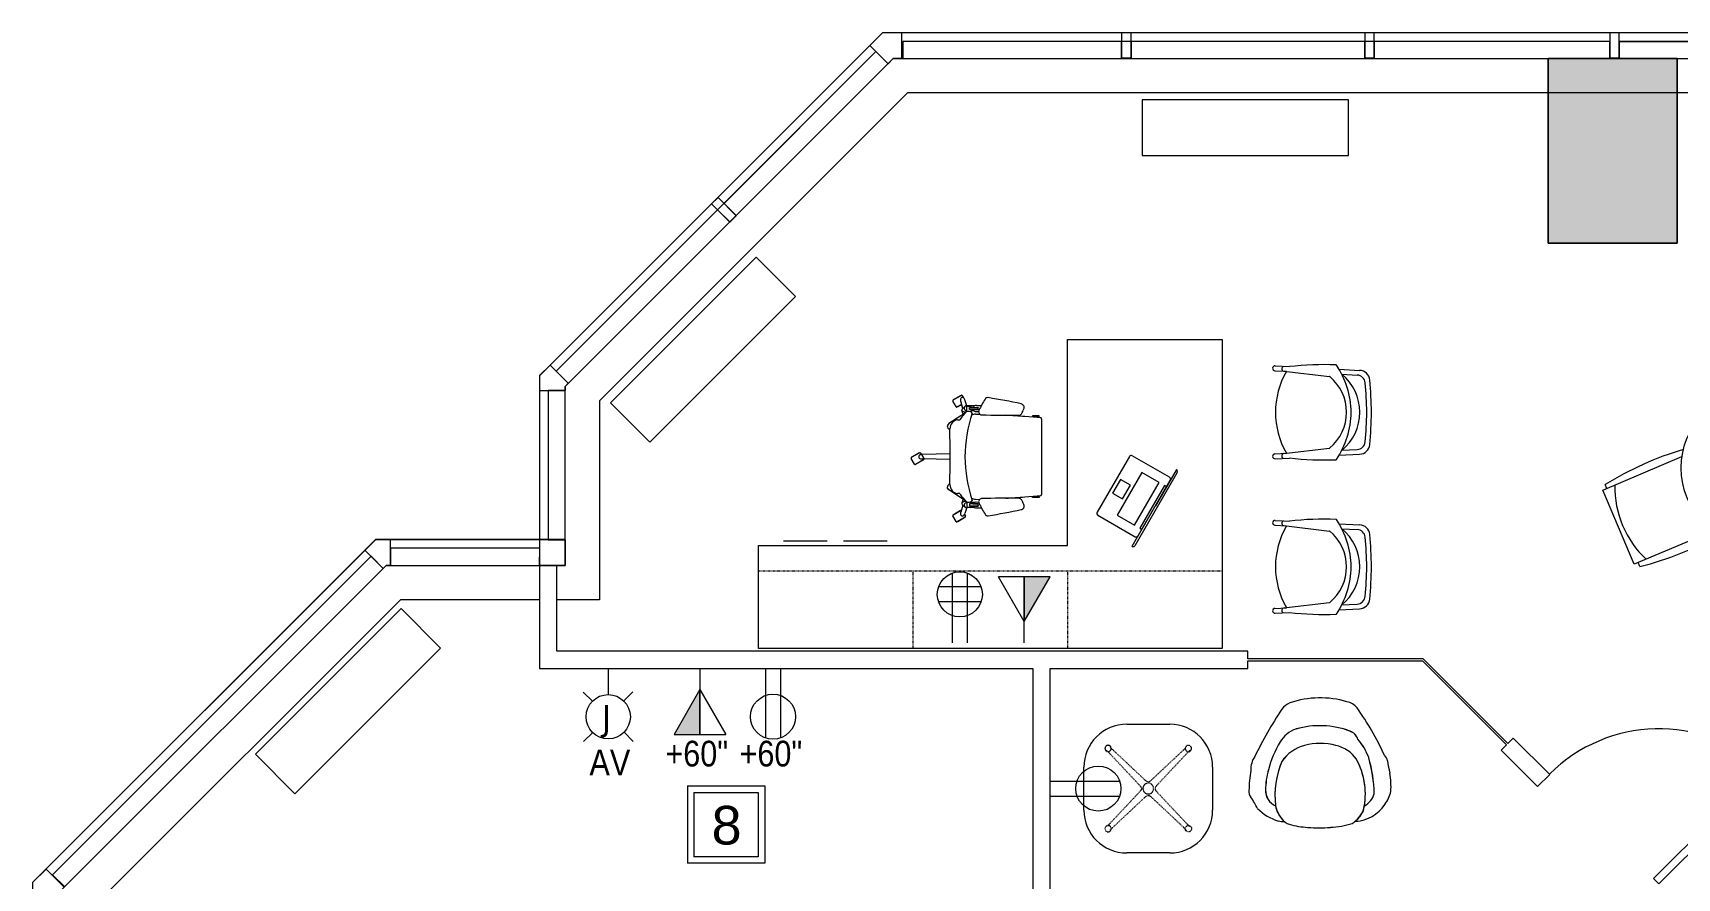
# Model space of a CAD drawing. Header units: inches. Extents: x 1 to 4591, y -953 to 1388.
# Drawn here: x 1838.8 to 2221.8, y 1190.8 to 1387.8 of the extents above; entities that cross this region are included whole.
import ezdxf

# ---------------------------------------------------------------- set-up
doc = ezdxf.new("R2010")
doc.units = ezdxf.units.IN
doc.header["$MEASUREMENT"] = 0
doc.linetypes.add('Dash', pattern=[0.25, 0.125, -0.125])
for name, color, linetype, lineweight in [('4th Floor Revit Background_dwg', 8, 'Continuous', 9), ('8309_BB$0$BB_COL_FILL', 7, 'Continuous', 9), ('A-ANNO-NOTE', 131, 'Continuous', 20), ('A-DOOR', 31, 'Continuous', 9), ('A-EXIST-GLAZ', 7, 'Continuous', 9), ('A-EXIST-WALL-INT', 7, 'Continuous', 9), ('A-FLOR', 192, 'Continuous', 13), ('A-WALL', 113, 'Continuous', 50), ('E-COMM-IDEN', 2, 'Continuous', 9), ('E-ELEC-FIXT-IDEN', 2, 'Continuous', 9), ('I-FURN', 30, 'Continuous', 9), ('I-FURN-HDLN', 30, 'Continuous', 9), ('I-WALL', 2, 'Continuous', 9), ('M-EXIST-HEAT', 7, 'Continuous', 9)]:
    doc.layers.add(name, color=color, linetype=linetype, lineweight=lineweight)
doc.styles.add('Arial_1', font='arial.ttf', dxfattribs={"height": 9})
doc.styles.add('Arial_3', font='arial.ttf', dxfattribs={"width": 0.85, "height": 6})
doc.styles.add('Tahoma', font='tahoma.ttf', dxfattribs={"height": 6})

# ---------------------------------------------------------------- blocks, each defined once
blk = doc.blocks.new('Single-Flush - 36_ x 96_-1532445-4th Floor New Construction - Tel_Data_Elec Plan')
at = {"layer": 'A-DOOR', "color": 250, "lineweight": 20}
for p, q in [((16.25, 2), (16.25, 38.02)), ((18, 38.02), (16.25, 38.02)), ((18, 2), (18, 38.02)), ((18, 2), (16.25, 2))]:
    blk.add_line(p, q, dxfattribs=at)
at = {"layer": 'A-DOOR'}
blk.add_arc((18, 2), 36.07, 92.7812, 180, dxfattribs=at)
blk = doc.blocks.new('Table _ Chairs - Seats 3 - 3 Diameter-1565894-4th Floor New Construction - Tel_Data_Elec Plan')
at = {"layer": 'I-FURN'}
for p, q in [((-35.32, 9.57), (-25.95, 25.81)), ((-25.95, 25.81), (-8.62, 15.8)), ((-25.08, 25.31), (-24.58, 26.17)), ((8.62, 15.8), (25.95, 25.81)), ((24.58, 26.17), (25.08, 25.31)), ((25.95, 25.81), (35.32, 9.57)), ((-17.99, -0.44), (-35.32, 9.57)), ((-34.96, 8.2), (-34.46, 9.07)), ((35.32, 9.57), (17.99, -0.44)), ((34.46, 9.07), (34.96, 8.2)), ((-9.37, -35.37), (-9.37, -15.37)), ((9.38, -15.37), (9.38, -35.37)), ((-9.37, -34.37), (-10.37, -34.37)), ((10.38, -34.37), (9.38, -34.37)), ((9.38, -35.37), (-9.37, -35.37))]:
    blk.add_line(p, q, dxfattribs=at)
blk.add_circle((0, 0), 18, dxfattribs=at)
for centre, radius, start, end in [((-9.87, 5.7), 22.97, 125.9148, 174.0852), ((-52.91, -46.14), 77.66, 53.8278, 68.6089), ((52.91, -46.14), 77.66, 111.3911, 126.1722), ((9.87, 5.7), 22.97, 5.9148, 54.0852), ((13.5, 68.89), 77.66, 231.3911, 246.1722), ((-13.5, 68.89), 77.66, 293.8278, 308.6089), ((66.41, -22.75), 77.66, 173.8278, 188.6089), ((-66.41, -22.75), 77.66, 351.3911, 6.1722), ((0, -11.4), 22.97, 245.9148, 294.0852)]:
    blk.add_arc(centre, radius, start, end, dxfattribs=at)
blk = doc.blocks.new('Office Desk Groups - Office Desk 4-562624-4th Floor New Construction - Tel_Data_Elec Plan')
at = {"layer": 'I-FURN'}
for p, q in [((-48, 72), (-30, 72)), ((-48, -36), (-48, 72)), ((-48, 72), (-24, 72)), ((-24, 72), (-24, 0)), ((-23, 55.95), (-23, 66.11)), ((-23, 42.01), (-23, 52.17)), ((-4.07, 33.55), (-5.13, 35.38)), ((-5.12, 35.28), (-5.08, 35.3)), ((-4.15, 33.61), (-5.12, 35.28)), ((-5.06, 35.66), (-3.77, 36.4)), ((-3.49, 36.33), (-2.43, 34.49)), ((-3.45, 36.25), (-3.41, 36.27)), ((-3.41, 36.27), (-2.45, 34.59)), ((-2.45, 34.59), (-2.48, 34.57)), ((-4.12, 33.63), (-4.15, 33.61)), ((-4.01, 27.33), (-3.87, 33.87)), ((-2.84, 34.03), (-3.8, 33.47)), ((-2.51, 34.22), (-2.84, 34.03)), ((-2.69, 27.33), (-2.83, 33.87)), ((-13.61, 23.73), (-11.06, 27.62)), ((-11.06, 27.62), (-10.54, 28.03)), ((4.36, 27.62), (3.85, 28.03)), ((6.91, 23.73), (4.36, 27.62)), ((-17.44, 23.83), (-18.5, 25.67)), ((-18.49, 25.57), (-18.45, 25.59)), ((-17.52, 23.9), (-18.49, 25.57)), ((-18.43, 25.94), (-17.14, 26.69)), ((-17.49, 23.91), (-17.52, 23.9)), ((-16.79, 23.98), (-17.17, 23.76)), ((-16.86, 26.61), (-15.8, 24.78)), ((-16.82, 26.53), (-16.78, 26.55)), ((-16.78, 26.55), (-15.82, 24.88)), ((-15.22, 23.41), (-16.58, 23.88)), ((-14.6, 24.37), (-16.25, 24.87)), ((-15.82, 24.88), (-15.85, 24.86)), ((-15.2, 21.67), (-15.22, 23.48)), ((-15.14, 23.45), (-15.15, 22.53)), ((-13.85, 23.45), (-15.14, 23.45)), ((-14.45, 24.53), (-15.05, 23.91)), ((-13.25, 24.28), (-14.16, 24.57)), ((-13.63, 23.69), (-13.61, 23.73)), ((6.56, 24.28), (7.47, 24.57)), ((6.93, 23.69), (6.91, 23.73)), ((7.15, 23.45), (8.44, 23.45)), ((7.75, 24.53), (8.36, 23.91)), ((7.9, 24.37), (9.56, 24.87)), ((8.83, 24.65), (8.24, 25.67)), ((8.26, 25.57), (8.29, 25.59)), ((8.79, 24.64), (8.26, 25.57)), ((8.32, 25.94), (9.61, 26.69)), ((8.44, 23.45), (8.46, 22.53)), ((8.5, 21.67), (8.53, 23.48)), ((8.52, 23.41), (9.88, 23.88)), ((9.88, 26.61), (10.94, 24.78)), ((9.93, 26.53), (9.96, 26.55)), ((9.96, 26.55), (10.93, 24.88)), ((10.87, 24.5), (10.4, 24.24)), ((10.93, 24.88), (10.89, 24.86)), ((-15.29, 21.19), (-15.28, 20.04)), ((-15.15, 22.53), (-14.81, 22.52)), ((-14.85, 22.03), (-14.85, 20.77)), ((-14.81, 22.79), (-14.81, 20.82)), ((-14.36, 22.79), (-14.81, 22.79)), ((-14.36, 20.86), (-14.36, 22.79)), ((-14.36, 22.52), (-13.82, 22.51)), ((-14.32, 22.06), (-14.34, 20.82)), ((-14.02, 21.76), (-14.03, 22.51)), ((-13.91, 21.53), (-13.9, 21.19)), ((-13.9, 21.19), (-13.91, 20.68)), ((-13.27, 21.42), (-13.28, 20.43)), ((6.57, 21.42), (6.58, 20.43)), ((7.66, 22.52), (7.12, 22.51)), ((7.22, 21.53), (7.2, 21.19)), ((7.2, 21.19), (7.21, 20.68)), ((7.33, 21.76), (7.34, 22.51)), ((7.63, 22.06), (7.65, 20.82)), ((7.66, 22.79), (8.12, 22.79)), ((7.66, 20.86), (7.66, 22.79)), ((8.12, 22.79), (8.12, 20.82)), ((8.46, 22.53), (8.12, 22.52)), ((8.16, 22.03), (8.15, 20.77)), ((8.59, 21.19), (8.58, 20.04)), ((-12.85, 8.16), (-12.69, 8.16)), ((-12.85, 6.58), (-12.85, 8.16)), ((-12.69, 9.91), (-12.42, 6.13)), ((-12.69, 8.16), (-12.69, 6.58)), ((5.72, 6.13), (5.99, 9.91)), ((6, 8.16), (6, 6.58)), ((6.15, 8.16), (6, 8.16)), ((6.15, 6.58), (6.15, 8.16)), ((-12.69, 6.58), (-12.85, 6.58)), ((-12.42, 6.13), (-11.96, 6)), ((-11.96, 6), (5.26, 6)), ((5.26, 6), (5.72, 6.13)), ((6, 6.58), (6.15, 6.58)), ((-24, 0), (24, 0)), ((24, 0), (24, -36)), ((-16.98, -7.11), (-21.98, -15.78)), ((-3.31, -14.43), (-16.3, -6.93)), ((-11.84, -10.52), (-13.19, -12.85)), ((-8.65, -12.36), (-11.84, -10.52)), ((-24.16, -15.1), (-15.84, -19.9)), ((-16.97, -11.59), (-19.29, -15.6)), ((-7.01, -17.34), (-16.97, -11.59)), ((-13.19, -12.85), (-10, -14.69)), ((-10, -14.69), (-8.65, -12.36)), ((-8.13, -23.78), (-3.13, -15.11)), ((-7.03, -25.57), (-24.09, -15.72)), ((-21.8, -16.46), (-8.81, -23.96)), ((-20, -16.85), (-20.29, -17.33)), ((-10.05, -22.6), (-20, -16.85)), ((-19.29, -15.6), (-9.33, -21.35)), ((-9.33, -21.35), (-7.01, -17.34)), ((-6.45, -25.32), (-14.78, -20.51)), ((-10.33, -23.08), (-10.05, -22.6)), ((-30, -36), (-48, -36)), ((24, -36), (-30, -36))]:
    blk.add_line(p, q, dxfattribs=at)
for centre, radius, start, end in [((-4.96, 35.48), 0.2, 120, 210), ((-3.25, 34.09), 0.583, 134.254, 164.4505), ((-3.67, 36.23), 0.2, 30, 120.1357), ((-3.35, 34.19), 0.445, 45.7229, 134.2771), ((-3.44, 34.09), 0.583, 15.5495, 45.746), ((-2.61, 34.39), 0.2, 299.8643, 30), ((-3.9, 33.65), 0.2, 209.8466, 275.235), ((-3.9, 33.65), 0.2, 275.235, 299.8607), ((-2.34, 33.84), 1.53, 164.4505, 178.7927), ((-4.35, 33.84), 1.53, 1.2073, 15.5495), ((-9.67, 25.22), 2.29, 134.5977, 169.3918), ((-9.54, 24.56), 2.87, 95.705, 127.0086), ((-10.7, 26.93), 1.12, 25.6219, 82.0752), ((-3.35, 272.44), 245.12, 268.4848, 271.5152), ((4, 26.93), 1.12, 97.9248, 154.3781), ((2.85, 24.56), 2.87, 52.9914, 84.295), ((2.97, 25.22), 2.29, 10.6082, 45.4023), ((-18.33, 25.77), 0.2, 119.832, 210), ((-17.27, 23.93), 0.2, 210, 299.888), ((-16.72, 24.47), 0.445, 117.8208, 206.0638), ((-17.04, 26.51), 0.2, 30, 120), ((-16.6, 24.53), 0.583, 206.0911, 236.3507), ((-16.66, 24.35), 0.583, 87.4248, 117.8208), ((-16.07, 25.32), 1.53, 236.4124, 250.7927), ((-16.7, 23.41), 1.53, 73.2073, 87.502), ((-15.98, 24.68), 0.2, 15.1327, 29.8705), ((-14.63, 23.49), 0.593, 84.0219, 180.9117), ((-14.7, 23.44), 0.657, 1.3207, 77.9642), ((-14.26, 24.26), 0.323, 29.6621, 124.4716), ((-14.72, 23.87), 0.922, 9.6607, 36.4682), ((-12.9, 23.02), 1.04, 148.1398, 233.8639), ((-15.04, 23.79), 1.25, 346.3769, 10.9189), ((-17.12, 28.26), 5.75, 305.3709, 317.4948), ((-3.35, -7.55), 31.42, 71.1164, 108.8836), ((-9.09, 20.33), 5.54, 121.0187, 133.18), ((-27.17, 26.02), 15.26, 356.4473, 358.5687), ((20.47, 26.02), 15.26, 181.4313, 183.5527), ((2.39, 20.33), 5.54, 46.82, 58.9813), ((10.42, 28.26), 5.75, 222.5052, 234.6291), ((6.2, 23.02), 1.04, 306.1361, 31.8602), ((8.35, 23.79), 1.25, 169.0811, 193.6231), ((8.03, 23.87), 0.922, 143.5318, 170.3393), ((7.57, 24.26), 0.323, 55.5284, 150.3379), ((8.01, 23.44), 0.657, 102.0358, 178.6793), ((7.93, 23.49), 0.593, 359.0883, 95.9781), ((8.42, 25.77), 0.2, 119.8879, 210), ((10, 23.41), 1.53, 92.498, 106.7927), ((9.71, 26.51), 0.2, 30, 120), ((9.38, 25.32), 1.53, 289.2073, 303.5114), ((9.96, 24.35), 0.583, 62.1792, 92.5752), ((9.9, 24.53), 0.583, 303.4497, 333.9089), ((10.02, 24.47), 0.445, 333.9362, 62.1792), ((10.77, 24.68), 0.2, 300, 30.2094), ((-16.36, 18.56), 0.749, 121.5732, 189.0231), ((-2.05, -4.83), 28.17, 115.3981, 121.4567), ((-14.41, 21.27), 0.887, 120.1857, 184.8367), ((-14.55, 20.33), 0.533, 66.9672, 123.7509), ((-14.55, 20.4), 0.5, 67.0573, 121.4674), ((-14.84, 21.23), 0.971, 17.6225, 57.9495), ((-13.83, 19.98), 0.711, 2.0473, 115.4842), ((-11.44, 21.33), 1.84, 146.599, 177.2887), ((-168.6, 14.45), 155.58, 358.8191, 2.0473), ((4.74, 21.33), 1.84, 2.7113, 33.401), ((161.9, 14.45), 155.58, 177.9527, 181.1809), ((7.13, 19.98), 0.711, 64.5158, 177.9527), ((8.14, 21.23), 0.971, 122.0505, 162.3775), ((-4.64, -4.83), 28.17, 58.5497, 64.6019), ((7.86, 20.33), 0.533, 56.2491, 113.0328), ((7.86, 20.4), 0.5, 58.5326, 112.9427), ((7.71, 21.27), 0.887, 355.1633, 59.8143), ((9.67, 18.56), 0.749, 350.9769, 58.6662), ((156.74, 46.98), 176.17, 189.3216, 191.8621), ((-163.43, 46.98), 176.17, 348.1407, 350.6784), ((252.39, 31.88), 265.99, 183.7702, 184.7367), ((-259.09, 31.88), 265.99, 355.2633, 356.2298), ((-14.83, 10.95), 0.859, 192.1424, 292.8427), ((-18.42, 19.51), 10.15, 292.7913, 299.9233), ((-13.67, 11.25), 0.615, 299.9233, 358.8191), ((-12.13, 8.33), 0.589, 197.5488, 225.5119), ((5.44, 8.33), 0.589, 314.4881, 342.4512), ((6.97, 11.25), 0.615, 181.1809, 240.0767), ((11.73, 19.51), 10.15, 240.0767, 247.2087), ((8.13, 10.95), 0.859, 247.1573, 348.4211), ((-12.13, 6.4), 0.589, 125.1062, 162.4512), ((5.44, 6.4), 0.589, 17.5488, 54.8938), ((-16.55, -7.36), 0.5, 60, 150), ((-24.22, -15.2), 0.125, 60, 173.8548), ((-23.8, -15.25), 0.545, 173.8548, 239.045), ((-3.56, -14.86), 0.5, 330, 60), ((-21.55, -16.03), 0.5, 150, 240), ((-8.56, -23.53), 0.5, 240, 330), ((-6.76, -25.09), 0.545, 240.955, 306.1452), ((-6.52, -25.43), 0.125, 306.1452, 60)]:
    blk.add_arc(centre, radius, start, end, dxfattribs=at)
at = {"layer": 'I-FURN-HDLN', "linetype": 'Dash'}
for p, q in [((-30, -36), (-30, 72)), ((-30, 36), (-48, 36)), ((-30, 0), (-48, 0))]:
    blk.add_line(p, q, dxfattribs=at)
blk = doc.blocks.new('Chairs - Guest Chair-553615-4th Floor New Construction - Tel_Data_Elec Plan')
at = {"layer": 'I-FURN'}
for p, q in [((-10.82, 16.61), (-10.65, 13.3)), ((-9.7, 16.67), (-9.56, 13.98)), ((9.7, 16.67), (9.56, 13.98)), ((10.82, 16.61), (10.65, 13.3)), ((-9.59, 14.58), (-8.34, 3.93)), ((9.59, 14.58), (8.34, 3.93)), ((-10.02, 1.72), (-9.77, -3.06)), ((-8.86, 1.09), (-8.67, -2.48)), ((8.86, 1.09), (8.67, -2.48)), ((10.02, 1.72), (9.77, -3.06))]:
    blk.add_line(p, q, dxfattribs=at)
for centre, radius, start, end in [((-10.26, 16.64), 0.563, 2.9778, 182.9778), ((0, -2.57), 19.11, 60.1223, 119.8777), ((10.26, 16.64), 0.563, 357.0222, 177.0222), ((60.97, 5.15), 72.08, 173.5103, 182.1673), ((-10.15, 14.53), 0.572, 355.8841, 161.2764), ((10.15, 14.53), 0.567, 14.9433, 184.8841), ((-60.97, 5.15), 72.08, 357.8327, 6.4897), ((-8.21, 3.95), 0.125, 186.4009, 220.1387), ((0.01, 10.88), 10.88, 220.1387, 269.938), ((-0.01, 10.88), 10.88, 270.062, 319.8613), ((8.21, 3.95), 0.125, 319.8613, 353.5991), ((-10.93, 2.45), 0.125, 190.6864, 235.967), ((0.2, 18.94), 20.02, 235.967, 269.4206), ((0.13, 8.55), 11.69, 219.6744, 269.3381), ((-0.2, 18.94), 20.02, 270.5794, 304.033), ((-0.13, 8.55), 11.69, 270.6619, 320.3256), ((10.93, 2.45), 0.125, 304.033, 349.3136), ((-7.27, -2.93), 2.5, 182.9778, 264.2145), ((-6.68, -2.38), 2, 182.9778, 264.2191), ((6.68, -2.38), 2, 275.7809, 357.0222), ((7.27, -2.93), 2.5, 275.7855, 357.0222), ((0.09, 69.79), 75.59, 264.2145, 269.9285), ((0.09, 64.51), 69.22, 264.2191, 269.9219), ((-0.09, 64.51), 69.22, 270.0781, 275.7809), ((-0.09, 69.79), 75.59, 270.0715, 275.7855)]:
    blk.add_arc(centre, radius, start, end, dxfattribs=at)
blk = doc.blocks.new('Side Tables - 30x30-631335-4th Floor New Construction - Tel_Data_Elec Plan')
at = {"layer": 'I-FURN'}
for p, q in [((-5, 15), (5, 15)), ((-15, -5), (-15, 5)), ((15, 5), (15, -5)), ((5, -15), (-5, -15))]:
    blk.add_line(p, q, dxfattribs=at)
for centre, start, end in [((-5, 5), 90, 180), ((5, 5), 360, 90), ((-5, -5), 180, 270), ((5, -5), 270, 0)]:
    blk.add_arc(centre, 10, start, end, dxfattribs=at)
at = {"layer": 'I-FURN-HDLN', "linetype": 'Dash'}
for p, q in [((-9.65, 8.79), (-9.87, 8.83)), ((-8.91, 8.11), (-2.1, 0.86)), ((-8.79, 9.65), (-8.83, 9.87)), ((-8.11, 8.91), (-0.86, 2.1)), ((8.11, 8.91), (0.86, 2.1)), ((8.91, 8.11), (2.1, 0.86)), ((8.79, 9.65), (8.83, 9.87)), ((9.65, 8.79), (9.87, 8.83)), ((-2.1, -0.86), (-8.91, -8.11)), ((-0.86, -2.1), (-8.11, -8.91)), ((8.11, -8.91), (0.86, -2.1)), ((8.91, -8.11), (2.1, -0.86)), ((8.79, -9.65), (8.83, -9.87)), ((9.65, -8.79), (9.87, -8.83))]:
    blk.add_line(p, q, dxfattribs=at)
for points, knots in [([(-8.83, 9.87), (-8.86, 9.89), (-8.91, 9.94), (-9, 10), (-9.09, 10.04), (-9.19, 10.07), (-9.3, 10.08), (-9.4, 10.08), (-9.51, 10.07), (-9.61, 10.04), (-9.7, 9.99), (-9.79, 9.94), (-9.87, 9.87), (-9.94, 9.79), (-9.99, 9.7), (-10.04, 9.61), (-10.07, 9.51), (-10.08, 9.4), (-10.08, 9.3), (-10.07, 9.19), (-10.04, 9.09), (-10, 9), (-9.94, 8.91), (-9.89, 8.86), (-9.87, 8.83)], [0, 0, 0, 0, 0.104151, 0.208891, 0.313019, 0.417447, 0.522096, 0.62634, 0.731009, 0.835548, 0.939864, 1.044805, 1.149212, 1.253618, 1.358546, 1.462894, 1.567474, 1.672147, 1.776426, 1.881101, 1.985535, 2.089665, 2.194399, 2.298549, 2.298549, 2.298549, 2.298549]), ([(-9.87, 8.83), (-9.84, 8.81), (-9.79, 8.76), (-9.7, 8.7), (-9.61, 8.66), (-9.51, 8.63), (-9.4, 8.62), (-9.3, 8.62), (-9.19, 8.63), (-9.09, 8.66), (-9, 8.7), (-8.91, 8.76), (-8.83, 8.83), (-8.76, 8.91), (-8.7, 9), (-8.66, 9.09), (-8.63, 9.19), (-8.62, 9.3), (-8.62, 9.4), (-8.63, 9.51), (-8.66, 9.61), (-8.7, 9.7), (-8.76, 9.79), (-8.81, 9.84), (-8.83, 9.87)], [0, 0, 0, 0, 0.104274, 0.209148, 0.313469, 0.418171, 0.522824, 0.627154, 0.732029, 0.83669, 0.941179, 1.046191, 1.150875, 1.255646, 1.360664, 1.465268, 1.570147, 1.674984, 1.779454, 1.884328, 1.988769, 2.092945, 2.197718, 2.301885, 2.301885, 2.301885, 2.301885]), ([(-9.65, 8.79), (-9.64, 8.78), (-9.61, 8.78), (-9.57, 8.76), (-9.54, 8.74), (-9.5, 8.72), (-9.46, 8.68), (-9.4, 8.63), (-9.34, 8.57), (-9.27, 8.5), (-9.2, 8.43), (-9.12, 8.34), (-9.02, 8.23), (-8.95, 8.16), (-8.91, 8.11)], [0, 0, 0, 0, 0.044868, 0.084427, 0.12277, 0.163201, 0.218944, 0.292065, 0.378361, 0.479933, 0.5815, 0.699477, 0.841461, 1.01539, 1.01539, 1.01539, 1.01539]), ([(-8.79, 9.65), (-8.78, 9.64), (-8.78, 9.61), (-8.76, 9.57), (-8.74, 9.54), (-8.72, 9.5), (-8.68, 9.46), (-8.63, 9.4), (-8.57, 9.34), (-8.5, 9.27), (-8.43, 9.2), (-8.34, 9.12), (-8.23, 9.02), (-8.16, 8.95), (-8.11, 8.91)], [0, 0, 0, 0, 0.044868, 0.084427, 0.12277, 0.163201, 0.218944, 0.292065, 0.378361, 0.479933, 0.5815, 0.699477, 0.841461, 1.01539, 1.01539, 1.01539, 1.01539]), ([(8.11, 8.91), (8.16, 8.95), (8.23, 9.02), (8.34, 9.12), (8.43, 9.2), (8.5, 9.27), (8.57, 9.34), (8.63, 9.4), (8.68, 9.46), (8.72, 9.5), (8.74, 9.54), (8.76, 9.57), (8.78, 9.61), (8.78, 9.64), (8.79, 9.65)], [0, 0, 0, 0, 0.173928, 0.315913, 0.43389, 0.535457, 0.637029, 0.723325, 0.796445, 0.852188, 0.89262, 0.930962, 0.970521, 1.01539, 1.01539, 1.01539, 1.01539]), ([(8.83, 9.87), (8.81, 9.84), (8.76, 9.79), (8.7, 9.7), (8.66, 9.61), (8.63, 9.51), (8.62, 9.4), (8.62, 9.3), (8.63, 9.19), (8.66, 9.09), (8.7, 9), (8.76, 8.91), (8.83, 8.83), (8.91, 8.76), (9, 8.7), (9.09, 8.66), (9.19, 8.63), (9.3, 8.62), (9.4, 8.62), (9.51, 8.63), (9.61, 8.66), (9.7, 8.7), (9.79, 8.76), (9.84, 8.81), (9.87, 8.83)], [0, 0, 0, 0, 0.104274, 0.209148, 0.313469, 0.418171, 0.522824, 0.627154, 0.732029, 0.83669, 0.941179, 1.046191, 1.150875, 1.255646, 1.360664, 1.465268, 1.570147, 1.674984, 1.779454, 1.884328, 1.988769, 2.092945, 2.197718, 2.301885, 2.301885, 2.301885, 2.301885]), ([(9.87, 8.83), (9.89, 8.86), (9.94, 8.91), (10, 9), (10.04, 9.09), (10.07, 9.19), (10.08, 9.3), (10.08, 9.4), (10.07, 9.51), (10.04, 9.61), (9.99, 9.7), (9.94, 9.79), (9.87, 9.87), (9.79, 9.94), (9.7, 9.99), (9.61, 10.04), (9.51, 10.07), (9.4, 10.08), (9.3, 10.08), (9.19, 10.07), (9.09, 10.04), (9, 10), (8.91, 9.94), (8.86, 9.89), (8.83, 9.87)], [0, 0, 0, 0, 0.104151, 0.208891, 0.313019, 0.417447, 0.522096, 0.62634, 0.731009, 0.835548, 0.939864, 1.044805, 1.149212, 1.253618, 1.358546, 1.462894, 1.567474, 1.672147, 1.776426, 1.881101, 1.985535, 2.089665, 2.194399, 2.298549, 2.298549, 2.298549, 2.298549]), ([(9.65, 8.79), (9.64, 8.78), (9.61, 8.78), (9.57, 8.76), (9.54, 8.74), (9.5, 8.72), (9.46, 8.68), (9.4, 8.63), (9.34, 8.57), (9.27, 8.5), (9.2, 8.43), (9.12, 8.34), (9.02, 8.23), (8.95, 8.16), (8.91, 8.11)], [0, 0, 0, 0, 0.044868, 0.084427, 0.12277, 0.163201, 0.218944, 0.292065, 0.378361, 0.479933, 0.5815, 0.699477, 0.841461, 1.01539, 1.01539, 1.01539, 1.01539]), ([(-2.1, 0.86), (-2.07, 0.83), (-2, 0.76), (-1.9, 0.65), (-1.81, 0.54), (-1.73, 0.43), (-1.66, 0.33), (-1.62, 0.22), (-1.59, 0.13), (-1.58, 0.06), (-1.58, 0.03), (-1.58, 0.01), (-1.58, 0)], [0, 0, 0, 0, 0.14879, 0.295116, 0.436635, 0.57133, 0.697778, 0.815662, 0.926882, 0.981021, 1.007903, 1.03473, 1.03473, 1.03473, 1.03473]), ([(-0.89, 0.89), (-0.9, 0.87), (-0.94, 0.83), (-0.99, 0.77), (-1.03, 0.71), (-1.08, 0.64), (-1.11, 0.57), (-1.15, 0.5), (-1.17, 0.43), (-1.2, 0.35), (-1.22, 0.27), (-1.23, 0.18), (-1.24, 0.09), (-1.24, 0.03), (-1.24, 0)], [0, 0, 0, 0, 0.0771198, 0.1539425, 0.2308532, 0.3081709, 0.3863611, 0.4658727, 0.5470071, 0.6292651, 0.71256, 0.7979494, 0.8866251, 0.9799292, 0.9799292, 0.9799292, 0.9799292]), ([(-1.24, 0), (-1.24, -0.03), (-1.24, -0.09), (-1.23, -0.18), (-1.22, -0.26), (-1.2, -0.35), (-1.17, -0.42), (-1.15, -0.5), (-1.11, -0.57), (-1.08, -0.64), (-1.04, -0.71), (-0.99, -0.77), (-0.94, -0.83), (-0.9, -0.87), (-0.89, -0.89)], [0, 0, 0, 0, 0.0928291, 0.1811261, 0.2661877, 0.3491717, 0.431107, 0.5118786, 0.5909352, 0.6688929, 0.7466072, 0.8244089, 0.9022059, 0.9799364, 0.9799364, 0.9799364, 0.9799364]), ([(0, 1.24), (-0.03, 1.24), (-0.09, 1.24), (-0.18, 1.23), (-0.26, 1.22), (-0.35, 1.2), (-0.42, 1.17), (-0.5, 1.15), (-0.57, 1.11), (-0.64, 1.08), (-0.71, 1.04), (-0.77, 0.99), (-0.83, 0.94), (-0.87, 0.9), (-0.89, 0.89)], [0, 0, 0, 0, 0.0928291, 0.1811261, 0.2661877, 0.3491717, 0.431107, 0.5118786, 0.5909352, 0.6688929, 0.7466072, 0.8244089, 0.9022059, 0.9799364, 0.9799364, 0.9799364, 0.9799364]), ([(-0.86, 2.1), (-0.83, 2.07), (-0.76, 2), (-0.65, 1.9), (-0.54, 1.81), (-0.43, 1.73), (-0.33, 1.66), (-0.22, 1.62), (-0.13, 1.59), (-0.06, 1.58), (-0.03, 1.58), (-0.01, 1.58), (0, 1.58)], [0, 0, 0, 0, 0.14879, 0.295115, 0.436633, 0.571326, 0.697774, 0.815657, 0.926876, 0.981015, 1.007897, 1.034724, 1.034724, 1.034724, 1.034724]), ([(0, 1.58), (0.01, 1.58), (0.03, 1.58), (0.06, 1.58), (0.13, 1.59), (0.22, 1.62), (0.33, 1.66), (0.43, 1.73), (0.54, 1.81), (0.65, 1.9), (0.76, 2), (0.83, 2.07), (0.86, 2.1)], [0, 0, 0, 0, 0.026827, 0.053709, 0.107848, 0.219068, 0.336951, 0.4634, 0.598095, 0.739613, 0.885939, 1.03473, 1.03473, 1.03473, 1.03473]), ([(0.89, 0.89), (0.87, 0.9), (0.83, 0.94), (0.77, 0.99), (0.71, 1.03), (0.64, 1.08), (0.57, 1.11), (0.5, 1.15), (0.43, 1.17), (0.35, 1.2), (0.27, 1.22), (0.18, 1.23), (0.09, 1.24), (0.03, 1.24), (0, 1.24)], [0, 0, 0, 0, 0.0771198, 0.1539425, 0.2308532, 0.3081709, 0.3863611, 0.4658727, 0.5470071, 0.6292651, 0.71256, 0.7979494, 0.8866251, 0.9799292, 0.9799292, 0.9799292, 0.9799292]), ([(1.24, 0), (1.24, 0.03), (1.24, 0.09), (1.23, 0.18), (1.22, 0.26), (1.2, 0.35), (1.17, 0.42), (1.15, 0.5), (1.11, 0.57), (1.08, 0.64), (1.04, 0.71), (0.99, 0.77), (0.94, 0.83), (0.9, 0.87), (0.89, 0.89)], [0, 0, 0, 0, 0.0928291, 0.1811261, 0.2661877, 0.3491717, 0.431107, 0.5118786, 0.5909352, 0.6688929, 0.7466072, 0.8244089, 0.9022059, 0.9799364, 0.9799364, 0.9799364, 0.9799364]), ([(2.1, 0.86), (2.07, 0.83), (2, 0.76), (1.9, 0.65), (1.81, 0.54), (1.73, 0.43), (1.66, 0.33), (1.62, 0.22), (1.59, 0.13), (1.58, 0.06), (1.58, 0.03), (1.58, 0.01), (1.58, 0)], [0, 0, 0, 0, 0.14879, 0.295115, 0.436633, 0.571326, 0.697774, 0.815657, 0.926876, 0.981015, 1.007897, 1.034724, 1.034724, 1.034724, 1.034724]), ([(1.58, 0), (1.58, -0.01), (1.58, -0.03), (1.58, -0.06), (1.59, -0.13), (1.62, -0.22), (1.66, -0.33), (1.73, -0.43), (1.81, -0.54), (1.9, -0.65), (2, -0.76), (2.07, -0.83), (2.1, -0.86)], [0, 0, 0, 0, 0.026827, 0.053709, 0.107848, 0.219068, 0.336951, 0.4634, 0.598095, 0.739613, 0.885939, 1.03473, 1.03473, 1.03473, 1.03473]), ([(-1.58, 0), (-1.58, -0.01), (-1.58, -0.03), (-1.58, -0.06), (-1.59, -0.13), (-1.62, -0.22), (-1.66, -0.33), (-1.73, -0.43), (-1.81, -0.54), (-1.9, -0.65), (-2, -0.76), (-2.07, -0.83), (-2.1, -0.86)], [0, 0, 0, 0, 0.026827, 0.053709, 0.107848, 0.219068, 0.33695, 0.463398, 0.598092, 0.739609, 0.885934, 1.034724, 1.034724, 1.034724, 1.034724]), ([(-0.89, -0.89), (-0.87, -0.9), (-0.83, -0.94), (-0.77, -0.99), (-0.71, -1.03), (-0.64, -1.08), (-0.57, -1.11), (-0.5, -1.15), (-0.43, -1.17), (-0.35, -1.2), (-0.27, -1.22), (-0.18, -1.23), (-0.09, -1.24), (-0.03, -1.24), (0, -1.24)], [0, 0, 0, 0, 0.0771198, 0.1539425, 0.2308532, 0.3081709, 0.3863611, 0.4658727, 0.5470071, 0.6292651, 0.71256, 0.7979494, 0.8866251, 0.9799292, 0.9799292, 0.9799292, 0.9799292]), ([(-0.86, -2.1), (-0.83, -2.07), (-0.76, -2), (-0.65, -1.9), (-0.54, -1.81), (-0.43, -1.73), (-0.33, -1.66), (-0.22, -1.62), (-0.13, -1.59), (-0.06, -1.58), (-0.03, -1.58), (-0.01, -1.58), (0, -1.58)], [0, 0, 0, 0, 0.14879, 0.295116, 0.436635, 0.57133, 0.697778, 0.815662, 0.926882, 0.981021, 1.007903, 1.03473, 1.03473, 1.03473, 1.03473]), ([(0, -1.24), (0.03, -1.24), (0.09, -1.24), (0.18, -1.23), (0.26, -1.22), (0.35, -1.2), (0.42, -1.17), (0.5, -1.15), (0.57, -1.11), (0.64, -1.08), (0.71, -1.04), (0.77, -0.99), (0.83, -0.94), (0.87, -0.9), (0.89, -0.89)], [0, 0, 0, 0, 0.0928291, 0.1811261, 0.2661877, 0.3491717, 0.431107, 0.5118786, 0.5909352, 0.6688929, 0.7466072, 0.8244089, 0.9022059, 0.9799364, 0.9799364, 0.9799364, 0.9799364]), ([(0, -1.58), (0.01, -1.58), (0.03, -1.58), (0.06, -1.58), (0.13, -1.59), (0.22, -1.62), (0.33, -1.66), (0.43, -1.73), (0.54, -1.81), (0.65, -1.9), (0.76, -2), (0.83, -2.07), (0.86, -2.1)], [0, 0, 0, 0, 0.026827, 0.053709, 0.107848, 0.219068, 0.33695, 0.463398, 0.598092, 0.739609, 0.885934, 1.034724, 1.034724, 1.034724, 1.034724]), ([(0.89, -0.89), (0.9, -0.87), (0.94, -0.83), (0.99, -0.77), (1.03, -0.71), (1.08, -0.64), (1.11, -0.57), (1.15, -0.5), (1.17, -0.43), (1.2, -0.35), (1.22, -0.27), (1.23, -0.18), (1.24, -0.09), (1.24, -0.03), (1.24, 0)], [0, 0, 0, 0, 0.0771198, 0.1539425, 0.2308532, 0.3081709, 0.3863611, 0.4658727, 0.5470071, 0.6292651, 0.71256, 0.7979494, 0.8866251, 0.9799292, 0.9799292, 0.9799292, 0.9799292]), ([(-9.87, -8.83), (-9.89, -8.86), (-9.94, -8.91), (-10, -9), (-10.04, -9.09), (-10.07, -9.19), (-10.08, -9.3), (-10.08, -9.4), (-10.07, -9.51), (-10.04, -9.61), (-9.99, -9.7), (-9.94, -9.79), (-9.87, -9.87), (-9.79, -9.94), (-9.7, -9.99), (-9.61, -10.04), (-9.51, -10.07), (-9.4, -10.08), (-9.3, -10.08), (-9.19, -10.07), (-9.09, -10.04), (-9, -10), (-8.91, -9.94), (-8.86, -9.89), (-8.83, -9.87)], [0, 0, 0, 0, 0.104151, 0.208891, 0.313019, 0.417447, 0.522096, 0.62634, 0.731009, 0.835548, 0.939864, 1.044805, 1.149212, 1.253618, 1.358546, 1.462894, 1.567474, 1.672147, 1.776426, 1.881101, 1.985535, 2.089665, 2.194399, 2.298549, 2.298549, 2.298549, 2.298549]), ([(-8.83, -9.87), (-8.81, -9.84), (-8.76, -9.79), (-8.7, -9.7), (-8.66, -9.61), (-8.63, -9.51), (-8.62, -9.4), (-8.62, -9.3), (-8.63, -9.19), (-8.66, -9.09), (-8.7, -9), (-8.76, -8.91), (-8.83, -8.83), (-8.91, -8.76), (-9, -8.7), (-9.09, -8.66), (-9.19, -8.63), (-9.3, -8.62), (-9.4, -8.62), (-9.51, -8.63), (-9.61, -8.66), (-9.7, -8.7), (-9.79, -8.76), (-9.84, -8.81), (-9.87, -8.83)], [0, 0, 0, 0, 0.104274, 0.209148, 0.313469, 0.418171, 0.522824, 0.627154, 0.732029, 0.83669, 0.941179, 1.046191, 1.150875, 1.255646, 1.360664, 1.465268, 1.570147, 1.674984, 1.779454, 1.884328, 1.988769, 2.092945, 2.197718, 2.301885, 2.301885, 2.301885, 2.301885]), ([(-8.91, -8.11), (-8.95, -8.16), (-9.02, -8.23), (-9.12, -8.34), (-9.2, -8.43), (-9.27, -8.5), (-9.34, -8.57), (-9.4, -8.63), (-9.46, -8.68), (-9.5, -8.72), (-9.54, -8.74), (-9.57, -8.76), (-9.61, -8.78), (-9.64, -8.78), (-9.65, -8.79)], [0, 0, 0, 0, 0.173928, 0.315913, 0.43389, 0.535457, 0.637029, 0.723325, 0.796445, 0.852188, 0.89262, 0.930962, 0.970521, 1.01539, 1.01539, 1.01539, 1.01539]), ([(-8.79, -9.65), (-8.78, -9.64), (-8.78, -9.61), (-8.76, -9.57), (-8.74, -9.54), (-8.72, -9.5), (-8.68, -9.46), (-8.63, -9.4), (-8.57, -9.34), (-8.5, -9.27), (-8.43, -9.2), (-8.34, -9.12), (-8.23, -9.02), (-8.16, -8.95), (-8.11, -8.91)], [0, 0, 0, 0, 0.044868, 0.084427, 0.12277, 0.163201, 0.218944, 0.292065, 0.378361, 0.479933, 0.5815, 0.699477, 0.841461, 1.01539, 1.01539, 1.01539, 1.01539]), ([(8.11, -8.91), (8.16, -8.95), (8.23, -9.02), (8.34, -9.12), (8.43, -9.2), (8.5, -9.27), (8.57, -9.34), (8.63, -9.4), (8.68, -9.46), (8.72, -9.5), (8.74, -9.54), (8.76, -9.57), (8.78, -9.61), (8.78, -9.64), (8.79, -9.65)], [0, 0, 0, 0, 0.173928, 0.315913, 0.43389, 0.535457, 0.637029, 0.723325, 0.796445, 0.852188, 0.89262, 0.930962, 0.970521, 1.01539, 1.01539, 1.01539, 1.01539]), ([(8.83, -9.87), (8.81, -9.84), (8.76, -9.79), (8.7, -9.7), (8.66, -9.61), (8.63, -9.51), (8.62, -9.4), (8.62, -9.3), (8.63, -9.19), (8.66, -9.09), (8.7, -9), (8.76, -8.91), (8.83, -8.83), (8.91, -8.76), (9, -8.7), (9.09, -8.66), (9.19, -8.63), (9.3, -8.62), (9.4, -8.62), (9.51, -8.63), (9.61, -8.66), (9.7, -8.7), (9.79, -8.76), (9.84, -8.81), (9.87, -8.83)], [0, 0, 0, 0, 0.104167, 0.20894, 0.313116, 0.417557, 0.522431, 0.626901, 0.731738, 0.836617, 0.941221, 1.046239, 1.151011, 1.255694, 1.360706, 1.465196, 1.569856, 1.674731, 1.779061, 1.883714, 1.988417, 2.092738, 2.197611, 2.301885, 2.301885, 2.301885, 2.301885]), ([(9.87, -8.83), (9.89, -8.86), (9.94, -8.91), (10, -9), (10.04, -9.09), (10.07, -9.19), (10.08, -9.3), (10.08, -9.4), (10.07, -9.51), (10.04, -9.61), (9.99, -9.7), (9.94, -9.79), (9.87, -9.87), (9.79, -9.94), (9.7, -9.99), (9.61, -10.04), (9.51, -10.07), (9.4, -10.08), (9.3, -10.08), (9.19, -10.07), (9.09, -10.04), (9, -10), (8.91, -9.94), (8.86, -9.89), (8.83, -9.87)], [0, 0, 0, 0, 0.104151, 0.208884, 0.313014, 0.417448, 0.522123, 0.626402, 0.731075, 0.835656, 0.940004, 1.044932, 1.149338, 1.253744, 1.358686, 1.463002, 1.567541, 1.67221, 1.776453, 1.881103, 1.98553, 2.089658, 2.194399, 2.298549, 2.298549, 2.298549, 2.298549]), ([(8.91, -8.11), (8.95, -8.16), (9.02, -8.23), (9.12, -8.34), (9.2, -8.43), (9.27, -8.5), (9.34, -8.57), (9.4, -8.63), (9.46, -8.68), (9.5, -8.72), (9.54, -8.74), (9.57, -8.76), (9.61, -8.78), (9.64, -8.78), (9.65, -8.79)], [0, 0, 0, 0, 0.173928, 0.315913, 0.43389, 0.535457, 0.637029, 0.723325, 0.796445, 0.852188, 0.89262, 0.930962, 0.970521, 1.01539, 1.01539, 1.01539, 1.01539])]:
    blk.add_open_spline(points, degree=3, knots=knots, dxfattribs=at)
blk = doc.blocks.new('Chairs - Lounge 4-1530787-4th Floor New Construction - Tel_Data_Elec Plan')
at = {"layer": 'I-FURN'}
for p, q in [((-9.08, 12.7), (-8.33, 13.61)), ((-8.33, 13.61), (-8.3, 13.64))]:
    blk.add_line(p, q, dxfattribs=at)
for centre, radius, start, end in [((-7.76, 4.79), 8.87, 93.5345, 146.3641), ((-6.26, 9.72), 4.09, 133.4342, 176.2842), ((-3.59, 8.11), 7.16, 123.1196, 156.6784), ((-1.92, -2.36), 17.39, 91.7126, 108.7189), ((0.28, -18.78), 33.92, 85.7201, 94.5955), ((1.79, -4.76), 19.82, 74.3507, 87.0626), ((6.23, 11.27), 3.19, 33.2008, 73.403), ((8.74, 10.4), 3.28, 73.941, 96.5482), ((1.35, 7.04), 9.64, 28.5332, 43.3872), ((4.47, 9.06), 5.94, 8.5254, 41.8013), ((6.49, 2.59), 11.41, 44.8938, 73.941), ((5.74, 9.43), 4.65, 7.4718, 28.5332), ((-6.51, 3.96), 10.37, 146.3641, 165.0102), ((-8.33, 5.99), 4.48, 116.744, 164.5224), ((-8.32, 5.99), 4.48, 116.8536, 164.5224), ((6.22, 7.25), 16.79, 167.2889, 208.7331), ((6.22, 7.26), 16.79, 170.6378, 208.7331), ((-9.13, 7.49), 19.63, 336.5015, 7.1572), ((-9.13, 7.5), 19.63, 336.5015, 7.4526), ((8.68, 6.4), 4.01, 359.1867, 65.4868), ((8.67, 6.39), 4.01, 359.1867, 65.184), ((32.03, 18.99), 19.35, 205.5505, 214.5287), ((13.9, 6.52), 2.66, 358.0037, 34.5287), ((-0.26, 5.58), 16.29, 176.2539, 191.1217), ((19.8, 7.82), 32.45, 181.134, 196.159), ((19.81, 7.83), 32.45, 181.134, 196.159), ((-6.59, 6.61), 19.28, 344.9539, 359.1867), ((-6.6, 6.61), 19.28, 344.9539, 359.1867), ((-24.87, 7.87), 41.45, 351.5316, 358.0037), ((-130.41, -20.01), 116.35, 9.6638, 11.1217), ((-13.03, 8.34), 25.94, 329.4122, 344.9539), ((-13.04, 8.34), 25.94, 329.4122, 344.9539), ((10.43, 1.65), 5.7, 326.527, 1.1232), ((-13.42, -0.09), 2.33, 189.6638, 226.8297), ((45.23, 25.8), 66.26, 204.6051, 215.6082), ((3.77, 4.76), 16.28, 201.506, 219.1998), ((3.78, 4.76), 16.28, 201.506, 219.1998), ((-2, 3.64), 7.89, 214.3931, 257.4951), ((-1.99, 3.64), 7.89, 214.3931, 257.4951), ((1.2, 4.91), 9.29, 284.9396, 325.6464), ((1.21, 4.91), 9.29, 284.9396, 325.6464), ((-74.25, 42.41), 99.63, 326.5688, 333.8567), ((-5.92, -4.49), 3.1, 199.5624, 249.6471), ((-5.91, -4.48), 3.1, 199.5624, 249.6471), ((0.05, 11.59), 20.25, 249.6471, 285.8594), ((0.05, 11.6), 20.25, 249.6471, 285.8594), ((-0.06, 9.81), 14.35, 255.2645, 284.7469), ((-0.05, 9.81), 14.35, 255.2645, 284.7469), ((3.33, -1.33), 6.93, 288.9676, 329.4122), ((3.33, -1.33), 6.93, 288.9676, 329.4122), ((-5.77, -10.73), 3.52, 215.6082, 261.6126), ((-0.05, 6.51), 21.65, 253.258, 288.9812), ((5.77, -10.42), 3.74, 288.9812, 326.5688)]:
    blk.add_arc(centre, radius, start, end, dxfattribs=at)
blk = doc.blocks.new('4th Floor Revit Background_dwg-1506688-4th Floor New Construction - Tel_Data_Elec Plan')
at = {"layer": '8309_BB$0$BB_COL_FILL'}
blk.add_hatch(color=256, dxfattribs=at).paths.add_polyline_path([(674.34, 2179.78), (674.34, 2222.78), (644.34, 2222.78), (644.34, 2179.78)], flags=0)
for p, q in [((674.34, 2222.78), (644.34, 2222.78)), ((644.34, 2222.78), (644.34, 2179.78)), ((674.34, 2179.78), (674.34, 2222.78)), ((644.34, 2179.78), (674.34, 2179.78))]:
    blk.add_line(p, q, dxfattribs=at)
at = {"layer": 'A-EXIST-GLAZ'}
for p, q in [((658.66, 2226.78), (493.97, 2226.78)), ((487.74, 2224.42), (413.26, 2149.94)), ((411.36, 2145.42), (411.36, 2110.66)), ((370.13, 2106.81), (295.95, 2032.63)), ((409.41, 2108.7), (374.65, 2108.7))]:
    blk.add_line(p, q, dxfattribs=at)
at = {"layer": 'A-EXIST-GLAZ', "flags": 128}
for points in [[(660.86, 2226.78), (711.71, 2226.78), (660.86, 2226.78), (660.86, 2222.9), (658.66, 2222.9), (658.66, 2226.78), (603.82, 2226.78), (603.82, 2222.9), (601.62, 2222.9), (601.62, 2226.78), (547.15, 2226.78), (547.15, 2222.9), (544.95, 2222.9), (544.95, 2226.78), (493.97, 2226.78), (493.97, 2222.78), (491.78, 2222.81), (490.54, 2221.56), (487.74, 2224.42), (452.34, 2189.02), (455.17, 2186.19), (453.69, 2184.72), (450.86, 2187.55), (413.26, 2149.94), (416.07, 2147.13), (415.36, 2146.42), (415.36, 2145.42), (411.36, 2145.42), (411.36, 2110.66), (415.36, 2110.66), (415.36, 2104.7), (409.36, 2104.7), (409.41, 2108.7), (374.65, 2108.7), (374.65, 2104.7), (373.65, 2104.7), (372.94, 2103.99), (370.13, 2106.81), (295.95, 2032.63), (298.78, 2029.81)], [(1356.63, 1539.78), (1356.63, 1538.12), (1362.63, 1538.12), (1362.63, 1544.12), (1362.63, 1582.31), (1242.41, 1702.54), (1204.21, 1702.54), (1204.21, 1740.73), (716.17, 2228.78), (489.27, 2228.78), (409.36, 2148.87), (409.36, 2110.7), (409.36, 2104.7), (415.36, 2104.7), (415.36, 2110.7), (409.36, 2110.7)], [(493.73, 2228.78), (489.27, 2228.78), (486.33, 2225.84), (490.57, 2221.59)], [(493.72, 2228.75), (493.72, 2222.81), (491.78, 2222.81), (490.54, 2221.56)], [(415.36, 2146.39), (491.76, 2222.78), (713.68, 2222.78), (792.27, 2144.19)], [(786.61, 2138.53), (710.37, 2214.78), (495.07, 2214.78), (423.36, 2143.07), (423.36, 2096.7), (413.36, 2096.7)], [(374.65, 2104.7), (374.65, 2110.7), (371.16, 2110.7), (368.7, 2108.23), (372.94, 2103.99), (373.65, 2104.7), (415.36, 2104.7), (415.36, 2146.42), (416.07, 2147.13), (411.83, 2151.37), (409.36, 2148.91), (409.36, 2145.42), (415.36, 2145.42)], [(459.64, 1005.98), (415.44, 1005.98), (291.35, 1130.07), (293.82, 1127.61), (298.06, 1131.84), (297.35, 1132.55), (297.35, 1133.55), (291.36, 1133.55), (291.36, 1130.07), (291.36, 2030.86), (371.19, 2110.7), (415.36, 2110.7)], [(417.93, 1011.98), (297.34, 1132.57), (297.34, 2028.36), (373.68, 2104.7)], [(409.36, 2096.7), (376.99, 2096.7), (305.34, 2025.05), (305.34, 1750.39)]]:
    blk.add_lwpolyline(points, dxfattribs=at)
for points in [[(544.95, 2222.9), (547.15, 2222.9), (547.15, 2228.78), (544.95, 2228.78)], [(601.62, 2222.9), (603.82, 2222.9), (603.82, 2228.78), (601.62, 2228.78)], [(658.66, 2222.9), (660.86, 2222.9), (660.86, 2228.78), (658.66, 2228.78)], [(455.18, 2186.18), (453.7, 2184.71), (449.46, 2188.95), (450.94, 2190.42)], [(294.44, 2033.95), (298.66, 2029.73), (297.29, 2028.35), (297.33, 2026.64), (291.34, 2026.64), (291.34, 2030.86)]]:
    blk.add_lwpolyline(points, close=True, dxfattribs=at)
at = {"layer": 'A-EXIST-WALL-INT', "flags": 128}
blk.add_lwpolyline([(644.34, 2222.78), (674.34, 2222.78), (674.34, 2179.78), (644.34, 2179.78)], close=True, dxfattribs=at)
at = {"layer": 'M-EXIST-HEAT', "flags": 128}
for points in [[(597.77, 2213.19), (549.77, 2213.19), (549.77, 2200.19), (597.77, 2200.19)], [(459.84, 2176.53), (425.9, 2142.59), (435.09, 2133.4), (469.03, 2167.34)], [(377.14, 2094.62), (343.2, 2060.68), (352.39, 2051.49), (386.33, 2085.43)]]:
    blk.add_lwpolyline(points, close=True, dxfattribs=at)
blk = doc.blocks.new('FORM Equipment_Fixture Tag - Square-214315-4th Floor New Construction - Tel_Data_Elec Plan')
at = {"layer": 'A-ANNO-NOTE'}
for p, q in [((-0.09375, 0.09375), (0.09375, 0.09375)), ((-0.09375, 0.09375), (0.09375, 0.09375)), ((-0.09375, 0.09375), (0.09375, 0.09375)), ((-0.09375, 0.09375), (-0.09375, -0.09375)), ((0.09375, 0.09375), (0.09375, -0.09375)), ((-0.078125, 0.078125), (-0.078125, -0.078125)), ((-0.078125, 0.078125), (0.078125, 0.078125)), ((0.078125, 0.078125), (0.078125, -0.078125)), ((0.078125, -0.078125), (-0.078125, -0.078125)), ((0.09375, -0.09375), (-0.09375, -0.09375))]:
    blk.add_line(p, q, dxfattribs=at)

msp = doc.modelspace()

# ---------------------------------------------------------------- hatches: boundary and pattern name
at = {"layer": 'A-ANNO-NOTE', "lineweight": 9}
for points in [[(2069.75, 1250.62), (2075.75, 1261.08), (2069.75, 1261.08)], [(1994.2, 1224.32), (1994.2, 1234.78), (1988.2, 1224.32)]]:
    msp.add_hatch(color=256, dxfattribs=at).paths.add_polyline_path(points, flags=0)

# ---------------------------------------------------------------- linework, layer by layer
at = {"layer": 'A-ANNO-NOTE'}
for p, q in [((2053.01, 1245.7), (2053.01, 1261.9)), ((2056.49, 1245.7), (2056.49, 1261.9)), ((2069.75, 1250.62), (2063.75, 1261.08)), ((2075.75, 1261.08), (2063.75, 1261.08)), ((2075.75, 1261.08), (2069.75, 1261.08)), ((2069.75, 1261.08), (2069.75, 1250.62)), ((2069.75, 1250.62), (2075.75, 1261.08)), ((2069.75, 1245.7), (2069.75, 1261.08)), ((2069.75, 1250.62), (2075.75, 1261.08)), ((2059.7, 1258.69), (2049.8, 1258.69)), ((2059.7, 1255.2), (2049.8, 1255.2)), ((1972.84, 1239.7), (1972.84, 1233.61)), ((1994.2, 1239.7), (1994.2, 1224.32)), ((2009.48, 1239.7), (2009.48, 1223.5)), ((2012.96, 1239.7), (2012.96, 1223.5)), ((1969.16, 1232.07), (1967.03, 1234.19)), ((1976.45, 1232.13), (1978.58, 1234.26)), ((1994.2, 1234.78), (1988.2, 1224.32)), ((1994.2, 1234.78), (1988.2, 1224.32)), ((1994.2, 1224.32), (1994.2, 1234.78)), ((1994.2, 1234.78), (2000.2, 1224.32)), ((1969.22, 1224.78), (1967.1, 1222.65)), ((1976.52, 1224.84), (1978.64, 1222.71)), ((1988.2, 1224.32), (1994.2, 1224.32)), ((1988.2, 1224.32), (2000.2, 1224.32)), ((2075.75, 1213.44), (2091.95, 1213.44)), ((2075.75, 1209.96), (2091.95, 1209.96))]:
    msp.add_line(p, q, dxfattribs=at)
for centre, radius in [((2054.75, 1256.95), 5.25), ((1972.84, 1228.45), 5.16), ((2011.22, 1228.45), 5.25), ((2087, 1211.7), 5.25)]:
    msp.add_circle(centre, radius, dxfattribs=at)
at = {"layer": 'A-FLOR'}
for p, q in [((2036.75, 1387.79), (1956.84, 1307.88)), ((2263.64, 1387.79), (2036.75, 1387.79)), ((1956.84, 1307.88), (1956.84, 1269.71)), ((1918.67, 1269.71), (1838.83, 1189.87)), ((1956.84, 1269.71), (1918.67, 1269.71))]:
    msp.add_line(p, q, dxfattribs=at)
at = {"layer": 'A-WALL', "color": 250, "lineweight": 20}
for p, q in [((1956.84, 1263.7), (1956.84, 1239.7)), ((1960.84, 1263.7), (1956.84, 1263.7)), ((1960.84, 1243.7), (1960.84, 1263.7)), ((2121.84, 1243.7), (1960.84, 1243.7)), ((2121.84, 1241.95), (2121.84, 1243.7)), ((2121.84, 1239.7), (2121.84, 1241.45)), ((1956.84, 1239.7), (2071.75, 1239.7)), ((2071.75, 1239.7), (2071.75, 909.4)), ((2075.75, 1038.79), (2075.75, 1239.7)), ((2075.75, 1239.7), (2121.84, 1239.7)), ((2182.06, 1221.89), (2180.82, 1220.65)), ((2183.65, 1223.48), (2182.41, 1222.24)), ((2192.14, 1214.99), (2183.65, 1223.48)), ((2180.82, 1220.65), (2189.31, 1212.16)), ((2189.31, 1212.16), (2192.14, 1214.99))]:
    msp.add_line(p, q, dxfattribs=at)
at = {"layer": 'I-WALL', "color": 250, "lineweight": 20}
for p, q in [((2162.7, 1241.95), (2121.84, 1241.95)), ((2121.84, 1241.45), (2162.49, 1241.45)), ((2162.49, 1241.45), (2182.06, 1221.89)), ((2182.41, 1222.24), (2162.7, 1241.95))]:
    msp.add_line(p, q, dxfattribs=at)

# ---------------------------------------------------------------- block references
at = {"layer": '4th Floor Revit Background_dwg', "color": 7}
msp.add_blockref('4th Floor Revit Background_dwg-1506688-4th Floor New Construction - Tel_Data_Elec Plan', (1547.47, -840.99), dxfattribs=at)
at = {"layer": 'A-ANNO-NOTE', "xscale": 96, "yscale": 96, "zscale": 96}
msp.add_blockref('FORM Equipment_Fixture Tag - Square-214315-4th Floor New Construction - Tel_Data_Elec Plan', (2000.3, 1203.32), dxfattribs=at)
at = {"layer": 'A-DOOR', "lineweight": 13, "rotation": 314.9999999999998}
msp.add_blockref('Single-Flush - 36_ x 96_-1532445-4th Floor New Construction - Tel_Data_Elec Plan', (2203.45, 1200.85), dxfattribs=at)
at = {"layer": 'I-FURN'}
for name, p, rotation in [('Table _ Chairs - Seats 3 - 3 Diameter-1565894-4th Floor New Construction - Tel_Data_Elec Plan', (2240.76, 1286.42), 172.9999999999993), ('Office Desk Groups - Office Desk 4-562624-4th Floor New Construction - Tel_Data_Elec Plan', (2079.81, 1292.38), 89.9999999999999), ('Chairs - Guest Chair-553615-4th Floor New Construction - Tel_Data_Elec Plan', (2144.81, 1299.38), 89.9999999999999), ('Chairs - Guest Chair-553615-4th Floor New Construction - Tel_Data_Elec Plan', (2144.81, 1263.38), 89.9999999999999), ('Chairs - Lounge 4-1530787-4th Floor New Construction - Tel_Data_Elec Plan', (2138.63, 1217.7), 180)]:
    msp.add_blockref(name, p, dxfattribs=dict(at, rotation=rotation))
msp.add_blockref('Side Tables - 30x30-631335-4th Floor New Construction - Tel_Data_Elec Plan', (2098.63, 1211.7), dxfattribs=at)

# ---------------------------------------------------------------- texts
at = {"layer": 'A-ANNO-NOTE', "lineweight": 9, "insert": (1971.41, 1231.18), "char_height": 6, "width": 4.1208, "attachment_point": 1, "style": 'Tahoma'}
msp.add_mtext('J', dxfattribs=at)
at = {"layer": 'A-ANNO-NOTE', "lineweight": 9, "insert": (2000.41, 1207.67), "char_height": 9, "width": 8.3742, "attachment_point": 2, "line_spacing_factor": 0.941778, "style": 'Arial_1'}
msp.add_mtext('8', dxfattribs=at)
at = {"layer": 'E-COMM-IDEN', "insert": (1993.46, 1222.85), "char_height": 6, "width": 17.336, "attachment_point": 2, "line_spacing_factor": 0.941778, "style": 'Arial_3'}
msp.add_mtext('+60"', dxfattribs=at)
at = {"layer": 'E-ELEC-FIXT-IDEN', "char_height": 6, "attachment_point": 2, "line_spacing_factor": 0.941778, "style": 'Arial_3'}
for s, insert, width in [('+60"', (2010.73, 1222.85), 17.336), ('AV', (1973.22, 1220.77), 11.3125)]:
    msp.add_mtext(s, dxfattribs=dict(at, insert=insert, width=width))

doc.saveas('drawing.dxf')
